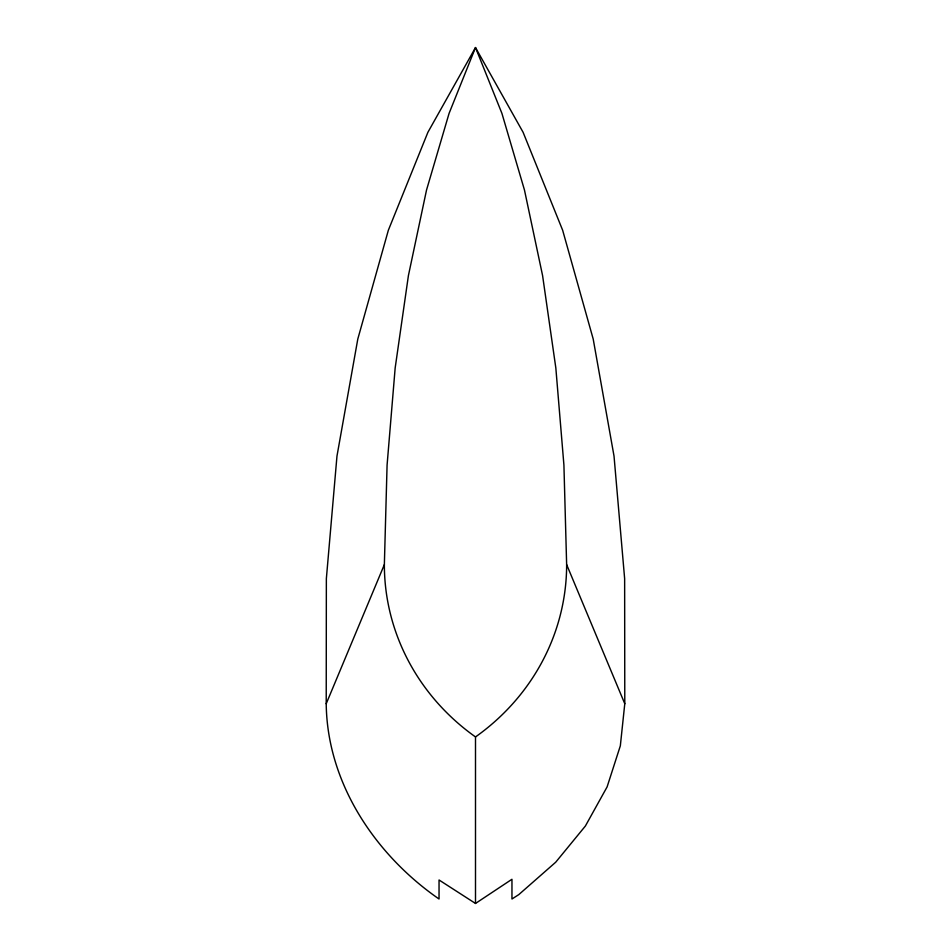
<?xml version="1.0" encoding="UTF-8"?>
<svg xmlns="http://www.w3.org/2000/svg" width="951" height="951" viewBox="0 0 951 951"><rect width="100%" height="100%" fill="white"/><g stroke="black" fill="none" stroke-linecap="round" stroke-linejoin="round"><path stroke-width="1.43" d="M326.217 703.74L326.359 578.648L336.975 456.1L357.802 339.031L388.353 230.237L427.902 132.296L475.5 47.55L523.098 132.296L562.647 230.237L593.198 339.031L614.025 456.1L624.641 578.648L624.783 703.74L620.337 745.822L607.095 786.917L585.388 826.015L555.717 862.2L518.794 894.606L511.959 899.004L511.959 879.271L475.5 903.45L439.041 879.984L439.041 899.004C375.276 854.854 327.096 783.101 326.217 703.74L384.359 564.585L387.081 465.098L395.164 367.978L408.419 275.552L426.535 190.01L449.074 113.407L475.5 47.55L501.926 113.407L524.465 190.01L542.581 275.552L555.836 367.978L563.919 465.098L566.641 564.585L624.783 703.74M384.359 564.585A227.848 215.425 0 0 0 475.5 736.93L475.5 903.45M566.641 564.585A227.848 215.425 0 0 1 475.5 736.93"/></g></svg>
